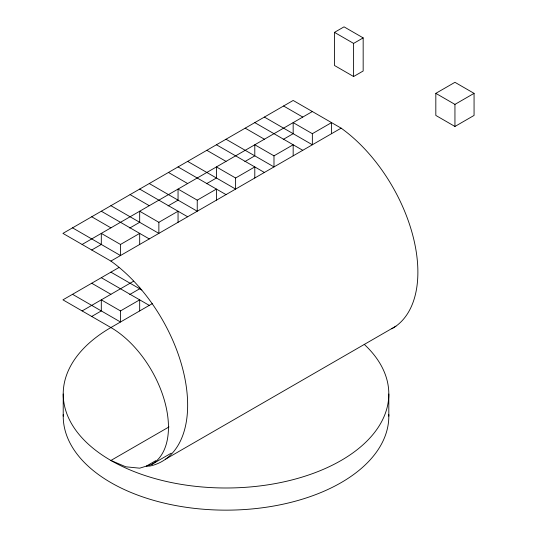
<?xml version="1.0" encoding="UTF-8"?>
<svg xmlns="http://www.w3.org/2000/svg" width="537" height="537" viewBox="0 0 537 537"><rect width="100%" height="100%" fill="white"/><g stroke="black" fill="none" stroke-linecap="round" stroke-linejoin="round"><path stroke-width="0.81" d="M334.484 32.368L344.042 26.85L363.166 37.885L363.166 71.005L353.601 76.523L334.484 65.487L334.484 32.368L353.601 43.41L363.166 37.885M82.121 244.463L312.353 111.542M91.713 250L101.305 244.463L101.305 233.387L120.496 244.463L139.68 233.387L139.68 244.463M129.732 228.05L139.68 222.311L139.68 211.229L158.865 222.311L178.049 211.229L178.049 222.311M168.101 205.899L178.049 200.153L178.049 189.078L197.24 200.153L216.424 189.078L216.424 200.153M206.477 183.741L216.424 178.002L216.424 166.926L235.609 178.002L254.793 166.926L254.793 178.002M244.845 161.59L254.793 155.844L254.793 144.768L273.984 155.844L293.168 144.768L293.168 155.844M283.221 139.439L293.168 133.693L293.168 122.617L312.353 133.693L331.544 122.617L331.544 133.693M341.136 128.155L293.168 100.459L62.936 233.387L110.904 261.076L341.136 128.155A122.946 70.985 60 0 1 413.222 237.052A122.946 70.985 60 0 1 391.782 328.798M118.858 267.56L62.936 299.847L110.904 327.543A81.402 46.994 60 0 1 164.08 399.273A81.402 46.994 60 0 1 151.602 464.498L139.68 468.177L125.799 466.801L110.904 460.464L169.001 426.922M435.822 93.351L454.946 82.315L474.064 93.351L474.064 115.428L454.946 126.47L435.822 115.428L435.822 93.351L454.946 104.393L474.064 93.351M82.121 310.923L133.639 281.18M91.713 316.461L101.305 310.923L101.305 299.847L120.496 310.923L139.68 299.847L139.68 310.923M129.732 294.518L139.68 288.772L139.68 287.188M152.3 303.64L110.904 327.543A162.798 93.988 0 0 0 102.473 455.215A162.798 93.988 0 0 0 322.334 469.781A162.798 93.988 0 0 0 364.214 344.324M155.71 460.692L146.272 466.143L149.937 466.049A122.946 70.985 60 0 0 185.111 379.538A122.946 70.985 60 0 0 110.904 261.076M151.602 464.498L171.209 453.174M165.685 459.095L395.917 326.174M283.576 105.997L302.761 117.079M264.392 117.079L312.353 144.768L312.353 133.693M254.793 122.617L302.761 150.306M245.201 128.155L264.392 139.231M226.017 139.231L273.984 166.926L273.984 155.844M216.424 144.768L264.392 172.464M206.832 150.306L226.017 161.382M187.648 161.382L235.609 189.078L235.609 178.002M178.049 166.926L226.017 194.616M168.457 172.464L187.648 183.54M149.273 183.54L197.24 211.229L197.24 200.153M139.68 189.078L187.648 216.767M130.088 194.616L149.273 205.691M110.904 205.691L158.865 233.387L158.865 222.311M101.305 211.229L149.273 238.925M91.713 216.767L110.904 227.849M72.529 227.849L120.496 255.538L120.496 244.463M110.904 272.158L141.815 290M101.305 277.696L149.273 305.385M91.713 283.234L110.904 294.31M72.529 294.31L120.496 322.005L120.496 310.923M454.946 104.393L454.946 126.47M388.815 394.004L388.815 416.162M353.601 43.41L353.601 76.523M63.218 394.004L63.218 416.162M388.795 414.53A162.798 93.988 0 0 1 226.017 510.15A162.798 93.988 0 0 1 63.245 414.53"/></g></svg>
